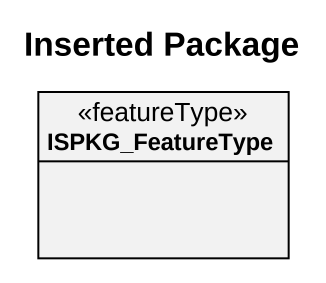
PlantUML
@startuml
title Inserted Package
hide circle
hide empty members
class ISPKG_FeatureType <<featureType>>
@enduml
